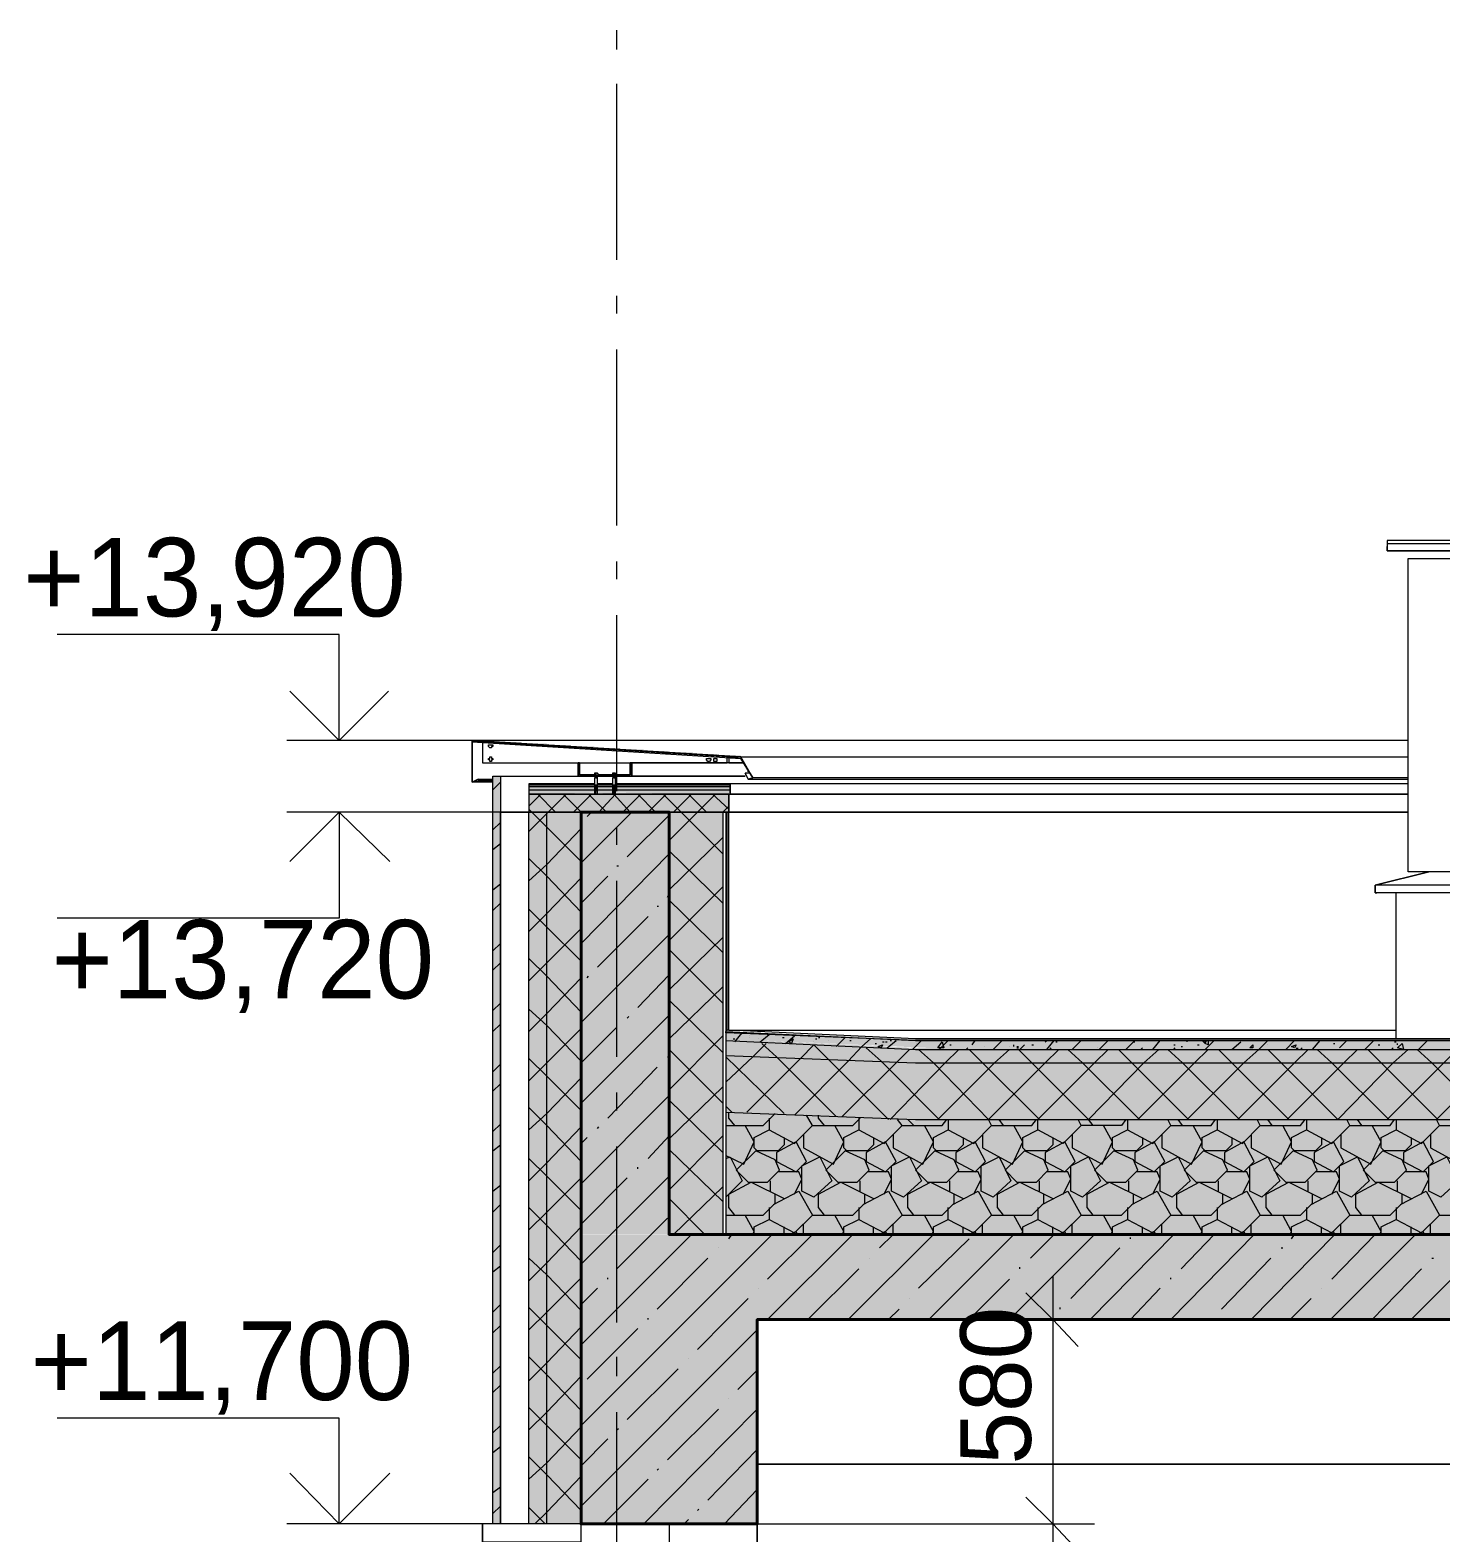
# Model space of a CAD drawing. Header units: millimetres. Extents: x -135211 to 49383, y -8033 to 228499.
# Drawn here: x -105109 to -101108, y 60329 to 64591 of the extents above; entities that cross this region are included whole.
import ezdxf

# ---------------------------------------------------------------- set-up
doc = ezdxf.new("R2010")
doc.units = ezdxf.units.MM
doc.layers.add('PDF _Геометрия', color=7, linetype='Continuous', true_color=0x1d1d1d)
doc.layers.add('PDF _Сплошная заливка', color=7, linetype='Continuous', true_color=0xffffff)
doc.layers.add('PDF _Текст', color=7, linetype='Continuous')

msp = doc.modelspace()

# ---------------------------------------------------------------- hatches: boundary and pattern name
at = {"layer": 'PDF _Сплошная заливка', "transparency": 33554559}
h = msp.add_hatch(color=256, dxfattribs=at)
h.paths.add_polyline_path([(-103783.6, 62572.1), (-103783.6, 62576.4), (-103855.5, 62576.4)])
h.paths.add_polyline_path([(-103161.3, 62534), (-103093.6, 62529.8), (-103093.6, 62534)])
h.paths.add_polyline_path([(-103715.8, 62567.9), (-103643.9, 62563.7), (-103643.9, 62567.9)])
h.paths.add_polyline_path([(-103643.9, 62563.7), (-103576.1, 62559.4), (-103576.1, 62563.7)])
h.paths.add_polyline_path([(-103576.1, 62559.4), (-103508.4, 62555.2), (-103508.4, 62559.4)])
h.paths.add_polyline_path([(-103508.4, 62555.2), (-103436.5, 62551), (-103436.5, 62555.2)])
h.paths.add_polyline_path([(-103436.5, 62551), (-103368.7, 62546.7), (-103368.7, 62551)])
h.paths.add_polyline_path([(-103368.7, 62546.7), (-103301, 62542.5), (-103301, 62546.7)])
h.paths.add_polyline_path([(-103301, 62542.5), (-103229, 62538.3), (-103229, 62542.5)])
h.paths.add_polyline_path([(-103229, 62538.3), (-103161.3, 62534), (-103161.3, 62538.3)])
h.paths.add_polyline_path([(-103783.6, 62572.1), (-103715.8, 62567.9), (-103715.8, 62572.1)])
h = msp.add_hatch(color=256, dxfattribs=at)
h.paths.add_polyline_path([(-103775.1, 53454.1), (-103796.3, 53454.1), (-103796.3, 51955.6), (-103775.1, 51955.6)])
h.paths.add_polyline_path([(-103796.3, 60354), (-103775.1, 60354), (-103775.1, 62474.8), (-103796.3, 62474.8)])
h.paths.add_polyline_path([(-103796.3, 56154.8), (-103775.1, 56154.8), (-103775.1, 57653.3), (-103796.3, 57653.3)])
h = msp.add_hatch(color=256, dxfattribs=at)
h.paths.add_polyline_path([(-103123.2, 62424), (-103123.2, 62444.4), (-103693, 62444.4), (-103693, 62424), (-103504.2, 62428.2), (-103499.9, 62428.2), (-103453.4, 62424), (-103453.4, 62428.2), (-103449.1, 62428.2)])
h.paths.add_polyline_path([(299.2, 62424), (299.2, 62444.4), (-272.3, 62444.4), (-272.3, 62424), (53.6, 62428.2), (57.9, 62428.2), (104.4, 62424), (104.4, 62428.2), (108.7, 62428.2)])
h.paths.add_polyline_path([(-50480.7, 62424), (-50480.7, 62444.4), (-51128.4, 62444.4), (-51128.4, 62424), (-50819.4, 62428.2), (-50815.2, 62428.2), (-50768.6, 62424), (-50768.6, 62428.2), (-50764.4, 62428.2)])
h.paths.add_polyline_path([(-77166, 62424), (-77166, 62444.4), (-77817.9, 62444.4), (-77817.9, 62424), (-77530.1, 62428.2), (-77525.8, 62428.2), (-77479.3, 62424), (-77479.3, 62428.2), (-77475, 62428.2)])
h = msp.add_hatch(color=256, dxfattribs=at)
h.paths.add_polyline_path([(-103127.4, 62373.2), (-103127.4, 62423.2), (-103693, 62423.2), (-103693, 62373.2)])
h.paths.add_polyline_path([(299.2, 62373.2), (299.2, 62423.2), (-272.3, 62423.2), (-272.3, 62373.2)])
h.paths.add_polyline_path([(-50480.7, 62373.2), (-50480.7, 62423.2), (-51128.4, 62423.2), (-51128.4, 62373.2)])
h.paths.add_polyline_path([(-77166, 62373.2), (-77166, 62423.2), (-77813.7, 62423.2), (-77813.7, 62373.2)])
h = msp.add_hatch(color=256, dxfattribs=at)
h.paths.add_polyline_path([(-103643.9, 53454.1), (-103694.7, 53454.1), (-103694.7, 52133.4), (-103643.9, 52133.4)])
h.paths.add_polyline_path([(-103694.7, 60354), (-103643.9, 60354), (-103643.9, 62373.2), (-103694.7, 62373.2)])
h.paths.add_polyline_path([(-103694.7, 56154.8), (-103643.9, 56154.8), (-103643.9, 57653.3), (-103694.7, 57653.3)])
h = msp.add_hatch(color=256, dxfattribs=at)
h.paths.add_polyline_path([(-103546.5, 53454.1), (-103643.9, 53454.1), (-103643.9, 52133.4), (-103546.5, 52133.4)])
h.paths.add_polyline_path([(-103643.9, 60354), (-103546.5, 60354), (-103546.5, 62373.2), (-103643.9, 62373.2)])
h.paths.add_polyline_path([(-103643.9, 56154.8), (-103546.5, 56154.8), (-103546.5, 57653.3), (-103643.9, 57653.3)])
h = msp.add_hatch(color=256, dxfattribs=at)
h.paths.add_polyline_path([(-102920, 61742.4), (-103025.8, 61746.7), (-103135.9, 61746.7), (-103135.9, 61725.5), (-103038.5, 61725.5), (-102945.4, 61721.3), (-102848.1, 61717), (-102754.9, 61712.8), (-102657.6, 61708.6), (-102564.4, 61704.3), (-90026.1, 61700.1), (-90026.1, 61725.5), (-102598.3, 61729.7), (-102810, 61738.2)])
h.paths.add_polyline_path([(-83325.1, 61700.1), (-83325.1, 61725.5), (-85666, 61725.5), (-85666, 61700.1)])
h.paths.add_polyline_path([(-78033.8, 61725.5), (-77805.2, 61725.5), (-77805.2, 61746.7), (-78093.1, 61746.7), (-78385.1, 61742.4), (-78673, 61738.2), (-78965.1, 61734), (-78965.1, 61708.6)])
h = msp.add_hatch(color=256, dxfattribs=at)
h.paths.add_polyline_path([(-102598.3, 61704.3), (-103042.8, 61725.5), (-103135.9, 61725.5), (-103135.9, 61683.2), (-103025.8, 61683.2), (-102920, 61679), (-102810, 61674.7), (-102598.3, 61666.3), (-90026.1, 61662), (-90026.1, 61700.1)])
h.paths.add_polyline_path([(-83325.1, 61662), (-83325.1, 61700.1), (-85666, 61700.1), (-85666, 61662)])
h.paths.add_polyline_path([(-78033.8, 61683.2), (-77805.2, 61683.2), (-77805.2, 61725.5), (-78033.8, 61725.5), (-78965.1, 61708.6), (-78965.1, 61666.3)])
h = msp.add_hatch(color=256, dxfattribs=at)
h.paths.add_polyline_path([(-102920, 61679), (-103025.8, 61683.2), (-103135.9, 61683.2), (-103135.9, 61522.3), (-103025.8, 61522.3), (-102920, 61518.1), (-102810, 61513.9), (-102598.3, 61505.4), (-90026.1, 61501.2), (-90026.1, 61662), (-102598.3, 61666.3), (-102810, 61674.7)])
h.paths.add_polyline_path([(-83325.1, 61501.2), (-83325.1, 61662), (-85666, 61662), (-85666, 61501.2)])
h.paths.add_polyline_path([(-78093.1, 61522.3), (-77805.2, 61522.3), (-77805.2, 61683.2), (-78033.8, 61683.2), (-78965.1, 61666.3), (-78965.1, 61509.6), (-78673, 61513.9), (-78385.1, 61518.1)])
h = msp.add_hatch(color=256, dxfattribs=at)
h.paths.add_polyline_path([(-90026.1, 61175.2), (-90026.1, 61501.2), (-102598.3, 61505.4), (-102810, 61513.9), (-102920, 61518.1), (-103025.8, 61522.3), (-103135.9, 61522.3), (-103135.9, 61175.2)])
h.paths.add_polyline_path([(-83325.1, 61175.2), (-83325.1, 61501.2), (-85666, 61501.2), (-85666, 61175.2)])
h.paths.add_polyline_path([(-78965.1, 61509.6), (-78965.1, 61175.2), (-77805.2, 61175.2), (-77805.2, 61522.3), (-78093.1, 61522.3), (-78385.1, 61518.1), (-78673, 61513.9)])
h = msp.add_hatch(color=256, dxfattribs=at)
h.paths.add_polyline_path([(-89594.3, 60933.9), (-89594.3, 61174.9), (-103546, 61174.9), (-103546, 60933.9)])
h.paths.add_polyline_path([(146.8, 60933.9), (146.8, 61174.9), (-22999.7, 61174.9), (-22999.7, 60933.9)])
h.paths.add_polyline_path([(-23351, 60933.9), (-23351, 61174.9), (-26352.2, 61174.9), (-26352.2, 60933.9)])
h.paths.add_polyline_path([(-26398.8, 60933.9), (-26398.8, 61174.9), (-44097.3, 61174.9), (-44097.3, 60933.9)])
h.paths.add_polyline_path([(-45350.3, 60933.9), (-45350.3, 61174.9), (-51128.4, 61174.9), (-51128.4, 60933.9)])
h.paths.add_polyline_path([(-77398.8, 60933.9), (-77398.8, 61174.9), (-79396.8, 61174.9), (-79396.8, 60933.9)])
h.paths.add_polyline_path([(-82897.6, 60933.9), (-82897.6, 61174.9), (-86097.8, 61174.9), (-86097.8, 60933.9)])

# ---------------------------------------------------------------- linework, layer by layer
at = {"layer": 'PDF _Геометрия', "color": 7, "lineweight": 9}
for points in [[(-103444.9, 64536.3), (-103444.9, 64591.3)], [(-103444.9, 63939.4), (-103444.9, 64438.9)], [(-103444.9, 63787), (-103444.9, 63837.8)], [(-103444.9, 63185.9), (-103444.9, 63685.4)], [(-97298.5, 63135.1), (-97298.5, 63114), (-101260.7, 63114), (-101260.7, 63126.7)], [(-101260.7, 63135.1), (-101260.7, 63114), (-97298.5, 63114), (-97298.5, 63126.7)], [(-103444.9, 63033.5), (-103444.9, 63084.3)], [(-103444.9, 62432.4), (-103444.9, 62931.9)], [(-103262.9, 62576.4), (-103538, 62576.4), (-104232.3, 62576.4), (-104232.3, 62876.9), (-105032.3, 62876.9)], [(-104079.9, 62576.4), (-104380.4, 62576.4)], [(-101201.4, 62576.4), (-103855.5, 62576.4), (-103825.9, 62572.1), (-103093.6, 62529.8)], [(-103796.3, 62457.8), (-103855.5, 62457.8), (-103855.5, 62576.4)], [(-103825.9, 62572.1), (-103855.5, 62572.1), (-103855.5, 62457.8)], [(-103775.1, 62474.8), (-103504.2, 62474.8), (-103555, 62474.8), (-103555, 62512.9)], [(-103550.7, 62512.9), (-103550.7, 62479)], [(-103127.4, 62512.9), (-103085.1, 62512.9), (-103402.6, 62512.9), (-103402.6, 62474.8), (-103080.9, 62474.8), (-103449.1, 62474.8), (-103402.6, 62474.8)], [(-103406.8, 62479), (-103449.1, 62479), (-103406.8, 62479), (-103406.8, 62512.9)], [(-103059.7, 62470.5), (-103093.6, 62525.6), (-103131.7, 62529.8)], [(-103127.4, 62529.8), (-103127.4, 62512.9), (-103131.7, 62512.9)], [(-101201.4, 62470.5), (-103059.7, 62470.5), (-103072.4, 62466.3), (-103059.7, 62470.5), (-103093.6, 62529.8), (-101201.4, 62529.8)], [(-103796.3, 62462.1), (-103834.4, 62462.1), (-103855.5, 62457.8), (-103838.6, 62466.3), (-103796.3, 62466.3)], [(-103694.7, 60354), (-103694.7, 62373.2), (-103775.1, 62373.2), (-103694.7, 62373.2), (-103643.9, 62373.2), (-103546.5, 62373.2), (-103546.5, 60354), (-103643.9, 60354), (-103694.7, 60354), (-103775.1, 60354), (-103775.1, 62373.2), (-103775.1, 60354), (-103796.3, 60354), (-103796.3, 62474.8), (-103775.1, 62474.8), (-103775.1, 62373.2)], [(-103508.4, 62453.6), (-103694.7, 62453.6), (-103694.7, 62449.4), (-103694.7, 62445.1), (-103694.7, 62424), (-103123.2, 62424), (-103123.2, 62445.1), (-103123.2, 62449.4), (-103123.2, 62453.6), (-103449.1, 62453.6)], [(-103123.2, 62449.4), (-103694.7, 62449.4)], [(-103508.4, 62449.4), (-103499.9, 62449.4)], [(-103504.2, 62470.5), (-103499.9, 62470.5)], [(-103504.2, 62424), (-103504.2, 62449.4), (-103499.9, 62424)], [(-103457.6, 62453.6), (-103499.9, 62453.6)], [(-103457.6, 62449.4), (-103449.1, 62449.4)], [(-103453.4, 62470.5), (-103449.1, 62470.5)], [(-103449.1, 62424), (-103453.4, 62424), (-103453.4, 62449.4), (-103453.4, 62424)], [(-101201.4, 62453.6), (-103123.2, 62453.6), (-103123.2, 62424)], [(-103068.2, 62483.2), (-103080.9, 62483.2), (-103072.4, 62466.3), (-101201.4, 62466.3)], [(-103072.4, 62466.3), (-103080.9, 62483.2)], [(-103123.2, 62445.1), (-103694.7, 62445.1)], [(-103504.2, 62424), (-103504.2, 62424)], [(-103499.9, 62424), (-103499.9, 62424)], [(-103127.4, 62424), (-103127.4, 62373.2)], [(-103402.6, 62373.2), (-103914.8, 62373.2), (-104232.3, 62373.2), (-104232.3, 62072.6), (-105032.3, 62072.6)], [(-104079.9, 62373.2), (-104380.4, 62373.2)], [(-103643.9, 60354), (-103643.9, 62373.2)], [(-103127.4, 61755.1), (-103127.4, 62373.2), (-103131.7, 62373.2), (-103135.9, 62373.2), (-103144.4, 62373.2), (-103296.8, 62373.2), (-103296.8, 61175.2), (-103144.4, 61175.2), (-103135.9, 61175.2), (-90026.1, 61175.2), (-90026.1, 61501.2), (-90026.1, 61662), (-90026.1, 61700.1), (-90026.1, 61725.5), (-90026.1, 61729.7), (-102598.3, 61729.7), (-103127.4, 61755.1), (-101235.3, 61755.1)], [(-103144.4, 62373.2), (-103144.4, 61175.2)], [(-103135.9, 62373.2), (-103135.9, 61755.1), (-103131.7, 61755.1), (-103131.7, 62373.2)], [(-103444.9, 62280), (-103444.9, 62330.8)], [(-97268.9, 62144.6), (-97264.6, 62144.6), (-97264.6, 62165.8), (-97417, 62203.9), (-97264.6, 62165.8), (-101294.5, 62165.8), (-101142.1, 62203.9), (-101294.5, 62165.8), (-101294.5, 62144.6), (-101290.3, 62144.6)], [(-103444.9, 61679), (-103444.9, 62178.5)], [(-97264.6, 62165.8), (-97264.6, 62144.6), (-101294.5, 62144.6), (-101294.5, 62165.8)], [(-101235.3, 61729.7), (-101235.3, 62144.6)], [(-102598.3, 61729.7), (-103127.4, 61755.1), (-103135.9, 61755.1), (-103135.9, 61750.9), (-103135.9, 61746.7), (-103135.9, 61725.5), (-103135.9, 61683.2), (-103135.9, 61522.3), (-103135.9, 61175.2)], [(-103444.9, 61526.6), (-103444.9, 61577.4)], [(-103444.9, 60925.5), (-103444.9, 61425)], [(-102208.9, 61056.7), (-102208.9, 60354), (-102208.9, 57653.3), (-102208.9, 57056.4), (-102208.9, 56734.7), (-102208.9, 56154.8), (-102208.9, 53454.1), (-102208.9, 52734.5)], [(-103047, 60354), (-103047, 57056.4), (-103047, 60933.9)], [(-96346.1, 60933.9), (-103047, 60933.9), (-103047, 60523.3)], [(-102103, 60933.9), (-102208.9, 60933.9), (-102331.6, 60933.9)], [(-103444.9, 60773.1), (-103444.9, 60828.1)], [(-103444.9, 60172), (-103444.9, 60671.5)], [(-103161.3, 60354), (-104046, 60354), (-104232.3, 60354), (-104232.3, 60654.5), (-105032.3, 60654.5)], [(-104079.9, 60354), (-104380.4, 60354)], [(-103546.5, 60354), (-103296.8, 60354), (-103296.8, 57653.3), (-103546.5, 57653.3), (-103825.9, 57653.3), (-103825.9, 57661.8)], [(-103825.9, 57666), (-103825.9, 57729.5), (-103825.9, 59003.7), (-103825.9, 60277.8), (-103825.9, 60354)], [(-103174, 60354), (-102208.9, 60354), (-102090.3, 60354)]]:
    msp.add_lwpolyline(points, dxfattribs=at)
for points in [[(-101260.7, 63135.1), (-97298.5, 63135.1), (-97298.5, 63143.6), (-97717.6, 63143.6), (-97717.6, 63139.4), (-98217.1, 63139.4), (-98217.1, 63143.6), (-98885.9, 63143.6), (-98885.9, 63139.4), (-99385.4, 63139.4), (-99385.4, 63143.6), (-100096.6, 63143.6), (-100397.1, 63143.6), (-101260.7, 63143.6)], [(-97463.6, 62203.9), (-101201.4, 62203.9), (-101201.4, 63092.8), (-97463.6, 63092.8), (-97362, 63092.8), (-97362, 62203.9)], [(-103131.7, 62529.8), (-103825.9, 62572.1), (-103825.9, 62512.9), (-103131.7, 62512.9)], [(-103796.3, 62559.4), (-103800.5, 62559.4), (-103800.5, 62555.2), (-103804.7, 62555.2), (-103809, 62559.4), (-103809, 62563.7), (-103804.7, 62563.7), (-103800.5, 62563.7), (-103796.3, 62563.7)], [(-103796.3, 62521.3), (-103800.5, 62521.3), (-103800.5, 62517.1), (-103804.7, 62517.1), (-103804.7, 62521.3), (-103809, 62521.3), (-103809, 62525.6), (-103804.7, 62525.6), (-103804.7, 62529.8), (-103800.5, 62529.8), (-103800.5, 62525.6), (-103796.3, 62525.6)], [(-103178.2, 62521.3), (-103182.5, 62517.1), (-103186.7, 62517.1), (-103190.9, 62521.3), (-103190.9, 62525.6), (-103186.7, 62525.6), (-103182.5, 62525.6), (-103178.2, 62525.6)], [(-103161.3, 62521.3), (-103161.3, 62517.1), (-103165.5, 62517.1), (-103169.8, 62517.1), (-103169.8, 62521.3), (-103169.8, 62525.6), (-103165.5, 62525.6), (-103161.3, 62525.6)], [(-103550.7, 62479), (-103504.2, 62479)], [(-103504.2, 62483.2), (-103508.4, 62483.2), (-103508.4, 62479), (-103504.2, 62479), (-103504.2, 62470.5), (-103508.4, 62470.5), (-103508.4, 62449.4), (-103504.2, 62449.4), (-103508.4, 62449.4), (-103508.4, 62445.1), (-103504.2, 62445.1), (-103508.4, 62445.1), (-103508.4, 62440.9), (-103504.2, 62440.9), (-103508.4, 62440.9), (-103508.4, 62436.7), (-103508.4, 62432.4), (-103508.4, 62428.2), (-103508.4, 62424), (-103504.2, 62424), (-103499.9, 62424), (-103499.9, 62428.2), (-103499.9, 62432.4), (-103499.9, 62436.7), (-103499.9, 62440.9), (-103499.9, 62445.1), (-103499.9, 62449.4), (-103499.9, 62470.5), (-103499.9, 62479), (-103495.7, 62479), (-103499.9, 62483.2), (-103504.2, 62483.2), (-103504.2, 62479)], [(-103499.9, 62479), (-103453.4, 62479)], [(-103499.9, 62474.8), (-103453.4, 62474.8)], [(-103453.4, 62483.2), (-103457.6, 62483.2), (-103457.6, 62479), (-103461.8, 62479), (-103453.4, 62479), (-103453.4, 62470.5), (-103457.6, 62470.5), (-103457.6, 62449.4), (-103457.6, 62445.1), (-103457.6, 62440.9), (-103457.6, 62436.7), (-103457.6, 62432.4), (-103457.6, 62428.2), (-103457.6, 62424), (-103453.4, 62424), (-103449.1, 62424), (-103449.1, 62428.2), (-103449.1, 62432.4), (-103449.1, 62436.7), (-103449.1, 62440.9), (-103449.1, 62445.1), (-103449.1, 62449.4), (-103449.1, 62470.5), (-103449.1, 62479), (-103444.9, 62479), (-103449.1, 62479), (-103449.1, 62483.2), (-103453.4, 62483.2), (-103453.4, 62479)], [(-103694.7, 62373.2), (-103127.4, 62373.2), (-103127.4, 62424), (-103694.7, 62424)], [(-103123.2, 62424), (-101201.4, 62424)], [(-103127.4, 62373.2), (-101201.4, 62373.2)], [(-96346.1, 60523.3), (-103047, 60523.3)]]:
    msp.add_lwpolyline(points, close=True, dxfattribs=at)
at = {"layer": 'PDF _Геометрия', "color": 7, "lineweight": 18}
for points in [[(-104092.6, 62716.1), (-104232.3, 62576.4), (-104372, 62716.1)], [(-104372, 62233.5), (-104232.3, 62373.2), (-104088.3, 62233.5)], [(-102136.9, 60857.7), (-102208.9, 60933.9), (-102285.1, 61010.1)], [(-104088.3, 60497.9), (-104232.3, 60354), (-104372, 60497.9)], [(-102136.9, 60277.8), (-102208.9, 60354), (-102285.1, 60430.2)]]:
    msp.add_lwpolyline(points, dxfattribs=at)
at = {"layer": 'PDF _Геометрия', "color": 7, "lineweight": 20}
for points in [[(-103072.4, 62466.3), (-103059.7, 62470.5), (-103093.6, 62529.8), (-103855.5, 62576.4), (-103855.5, 62457.8), (-103834.4, 62462.1), (-103838.6, 62466.3), (-103855.5, 62457.8), (-103855.5, 62572.1), (-103093.6, 62525.6), (-103059.7, 62470.5), (-103072.4, 62466.3), (-103080.9, 62483.2)], [(-103825.9, 60354), (-103825.9, 60303.2), (-103546.5, 60303.2), (-103546.5, 60354)]]:
    msp.add_lwpolyline(points, close=True, dxfattribs=at)
at = {"layer": 'PDF _Геометрия', "lineweight": 9}
for points in [[(-103855.5, 62555.2), (-103855.5, 62555.2)], [(-103834.4, 62572.1), (-103834.4, 62572.1)], [(-103809, 62572.1), (-103809, 62572.1)], [(-103783.6, 62567.9), (-103783.6, 62572.1)], [(-103758.2, 62567.9), (-103753.9, 62567.9)], [(-103728.5, 62567.9), (-103728.5, 62567.9)], [(-103703.1, 62563.7), (-103703.1, 62567.9)], [(-103677.7, 62563.7), (-103673.5, 62563.7)], [(-103648.1, 62563.7), (-103648.1, 62563.7)], [(-103622.7, 62559.4), (-103622.7, 62559.4)], [(-103597.3, 62559.4), (-103597.3, 62559.4)], [(-103567.7, 62555.2), (-103567.7, 62559.4)], [(-103542.3, 62555.2), (-103542.3, 62555.2)], [(-103516.9, 62555.2), (-103516.9, 62555.2)], [(-103491.5, 62551), (-103487.2, 62551)], [(-103461.8, 62551), (-103461.8, 62551)], [(-103436.5, 62546.7), (-103436.5, 62551)], [(-103411.1, 62546.7), (-103406.8, 62546.7)], [(-103381.4, 62546.7), (-103381.4, 62546.7)], [(-103356, 62542.5), (-103356, 62542.5)], [(-103330.6, 62542.5), (-103330.6, 62542.5)], [(-103305.2, 62538.3), (-103301, 62542.5)], [(-103275.6, 62538.3), (-103275.6, 62538.3)], [(-103250.2, 62538.3), (-103250.2, 62538.3)], [(-103224.8, 62534), (-103220.6, 62538.3)], [(-103195.2, 62534), (-103195.2, 62534)], [(-103169.8, 62534), (-103169.8, 62534)], [(-103855.5, 62525.6), (-103855.5, 62525.6)], [(-103855.5, 62495.9), (-103855.5, 62500.2)], [(-103144.4, 62529.8), (-103144.4, 62529.8)], [(-103114.7, 62529.8), (-103114.7, 62529.8)], [(-103093.6, 62525.6), (-103089.3, 62525.6)], [(-103080.9, 62508.6), (-103080.9, 62508.6)], [(-103072.4, 62487.5), (-103072.4, 62491.7)], [(-103855.5, 62470.5), (-103855.5, 62470.5)], [(-103796.3, 62436.7), (-103775.1, 62457.8)], [(-103080.9, 62479), (-103080.9, 62479)], [(-103059.7, 62470.5), (-103059.7, 62470.5)], [(-103694.7, 62318.1), (-103643.9, 62368.9), (-103639.6, 62373.2), (-103588.8, 62424)], [(-103694.7, 62390.1), (-103660.8, 62424)], [(-103618.5, 62373.2), (-103669.3, 62424)], [(-103546.5, 62373.2), (-103597.3, 62424)], [(-103567.7, 62373.2), (-103516.9, 62424)], [(-103474.5, 62373.2), (-103525.3, 62424)], [(-103495.7, 62373.2), (-103449.1, 62424)], [(-103406.8, 62373.2), (-103453.4, 62424)], [(-103428, 62373.2), (-103377.2, 62424)], [(-103334.9, 62373.2), (-103385.7, 62424)], [(-103356, 62373.2), (-103305.2, 62424)], [(-103144.4, 62254.6), (-103262.9, 62373.2), (-103313.7, 62424)], [(-103296.8, 62292.7), (-103216.3, 62373.2), (-103165.5, 62424)], [(-103284.1, 62373.2), (-103233.3, 62424)], [(-103190.9, 62373.2), (-103241.7, 62424)], [(-103127.4, 62381.6), (-103174, 62424)], [(-103546.5, 62233.5), (-103643.9, 62330.8), (-103686.2, 62373.2), (-103694.7, 62381.6)], [(-103546.5, 62229.2), (-103402.6, 62373.2)], [(-103546.5, 62373.2), (-103546.5, 62373.2)], [(-103529.6, 62360.5), (-103516.9, 62373.2)], [(-103415.3, 62246.2), (-103296.8, 62364.7)], [(-103144.4, 62373.2), (-103127.4, 62390.1)], [(-103796.3, 62322.4), (-103775.1, 62343.5)], [(-103694.7, 62178.5), (-103643.9, 62225), (-103546.5, 62326.6)], [(-103796.3, 62267.3), (-103775.1, 62284.3)], [(-103296.8, 62153.1), (-103144.4, 62301.2)], [(-103546.5, 62089.6), (-103643.9, 62191.2), (-103694.7, 62241.9)], [(-103546.5, 62000.7), (-103296.8, 62254.6)], [(-103144.4, 62115), (-103296.8, 62263.1)], [(-103444.9, 62220.8), (-103440.7, 62220.8)], [(-103796.3, 62153.1), (-103775.1, 62170)], [(-103694.7, 62034.5), (-103643.9, 62085.3), (-103546.5, 62186.9)], [(-103546.5, 62115), (-103470.3, 62191.2)], [(-103296.8, 62009.1), (-103144.4, 62161.5)], [(-103796.3, 62093.8), (-103775.1, 62115)], [(-103301, 62131.9), (-103296.8, 62140.4)], [(-103144.4, 61975.3), (-103296.8, 62123.4)], [(-103546.5, 61949.9), (-103643.9, 62047.2), (-103694.7, 62098)], [(-103499.9, 61932.9), (-103356, 62076.9)], [(-103330.6, 62106.5), (-103326.4, 62106.5)], [(-103694.7, 61894.8), (-103643.9, 61945.6), (-103546.5, 62043)], [(-103546.5, 61776.3), (-103296.8, 62026.1)], [(-103796.3, 61979.5), (-103775.1, 62000.7)], [(-103296.8, 61869.4), (-103144.4, 62017.6)], [(-103144.4, 61831.3), (-103296.8, 61983.7)], [(-103796.3, 61924.5), (-103775.1, 61945.6)], [(-103546.5, 61805.9), (-103643.9, 61907.5), (-103694.7, 61958.3)], [(-103694.7, 61750.9), (-103643.9, 61801.7), (-103546.5, 61903.3)], [(-103529.6, 61903.3), (-103525.3, 61907.5)], [(-103385.7, 61818.6), (-103296.8, 61911.8)], [(-103296.8, 61729.7), (-103144.4, 61877.9)], [(-103796.3, 61810.2), (-103775.1, 61831.3)], [(-103546.5, 61666.3), (-103643.9, 61767.8), (-103694.7, 61814.4)], [(-103144.4, 61691.6), (-103296.8, 61839.8)], [(-103796.3, 61750.9), (-103775.1, 61772.1)], [(-103546.5, 61547.7), (-103296.8, 61797.5)], [(-103415.3, 61789), (-103411.1, 61793.2)], [(-103694.7, 61611.2), (-103643.9, 61662), (-103546.5, 61759.4)], [(-103546.5, 61662), (-103444.9, 61763.6)], [(-103296.8, 61585.8), (-103144.4, 61738.2)], [(-103114.7, 61729.7), (-103110.5, 61729.7)], [(-103110.5, 61721.3), (-103089.3, 61746.7)], [(-103068.2, 61738.2), (-103068.2, 61738.2)], [(-103068.2, 61734), (-103068.2, 61734)], [(-103042.8, 61729.7), (-103042.8, 61729.7)], [(-103038.5, 61721.3), (-103013.1, 61742.4)], [(-102975, 61734), (-102970.8, 61734)], [(-102966.6, 61717), (-102941.2, 61738.2)], [(-102941.2, 61513.9), (-102788.8, 61666.3), (-102750.7, 61708.6), (-102725.3, 61729.7)], [(-102881.9, 61729.7), (-102877.7, 61729.7)], [(-102873.5, 61734), (-102869.2, 61734)], [(-102843.8, 61725.5), (-102843.8, 61725.5)], [(-102822.7, 61708.6), (-102797.3, 61734)], [(-102784.6, 61725.5), (-102780.3, 61725.5)], [(-102678.7, 61704.3), (-102653.3, 61725.5)], [(-102670.3, 61725.5), (-102666, 61725.5)], [(-102606.8, 61700.1), (-102581.4, 61725.5)], [(-102530.6, 61700.1), (-102505.2, 61725.5)], [(-102437.4, 61712.8), (-102429, 61725.5)], [(-102378.2, 61700.1), (-102352.8, 61725.5)], [(-102230, 61721.3), (-102225.8, 61725.5)], [(-102225.8, 61700.1), (-102204.6, 61725.5)], [(-102153.8, 61700.1), (-102128.4, 61725.5)], [(-102077.6, 61700.1), (-102052.2, 61725.5)], [(-102001.4, 61700.1), (-101976, 61725.5)], [(-101925.2, 61700.1), (-101904.1, 61725.5)], [(-101827.9, 61721.3), (-101827.9, 61725.5)], [(-101827.9, 61501.2), (-101667, 61662), (-101624.7, 61700.1), (-101599.3, 61725.5)], [(-101785.6, 61725.5), (-101785.6, 61725.5)], [(-101785.6, 61725.5), (-101777.1, 61717), (-101777.1, 61725.5)], [(-101777.1, 61700.1), (-101751.7, 61725.5)], [(-101768.6, 61725.5), (-101768.6, 61712.8), (-101777.1, 61717), (-101772.9, 61725.5)], [(-101548.5, 61700.1), (-101523.1, 61725.5)], [(-101472.3, 61700.1), (-101451.1, 61725.5)], [(-101396.1, 61704.3), (-101374.9, 61725.5)], [(-101324.1, 61700.1), (-101298.7, 61725.5)], [(-101171.8, 61700.1), (-101146.4, 61725.5)], [(-103144.4, 61547.7), (-103296.8, 61700.1)], [(-103135.9, 61607), (-103059.7, 61679), (-103021.6, 61717)], [(-103076.6, 61522.3), (-102924.2, 61674.7), (-102886.2, 61712.8), (-102843.8, 61670.5), (-102674.5, 61501.2)], [(-102822.7, 61509.6), (-102992, 61679), (-103034.3, 61717)], [(-102886.2, 61721.3), (-102886.2, 61721.3)], [(-102805.7, 61509.6), (-102653.3, 61662), (-102615.2, 61700.1)], [(-102771.9, 61708.6), (-102771.9, 61708.6)], [(-102530.6, 61501.2), (-102695.7, 61666.3), (-102738, 61704.3)], [(-102712.6, 61717), (-102708.4, 61717)], [(-102691.4, 61721.3), (-102687.2, 61721.3)], [(-102683, 61721.3), (-102678.7, 61721.3)], [(-102670.3, 61501.2), (-102513.6, 61662), (-102475.5, 61700.1)], [(-102594.1, 61717), (-102594.1, 61717)], [(-102390.9, 61501.2), (-102547.5, 61662), (-102589.8, 61700.1)], [(-102534.8, 61501.2), (-102373.9, 61662), (-102331.6, 61700.1)], [(-102500.9, 61712.8), (-102496.7, 61712.8)], [(-102454.4, 61700.1), (-102450.1, 61704.3)], [(-102247, 61501.2), (-102407.8, 61662), (-102445.9, 61700.1)], [(-102403.6, 61708.6), (-102403.6, 61708.6)], [(-102382.4, 61484.2), (-102390.9, 61501.2), (-102230, 61662), (-102191.9, 61700.1)], [(-102331.6, 61708.6), (-102331.6, 61708.6)], [(-102318.9, 61708.6), (-102318.9, 61712.8)], [(-102310.5, 61708.6), (-102306.2, 61708.6)], [(-102310.5, 61704.3), (-102306.2, 61704.3)], [(-102107.3, 61501.2), (-102268.1, 61662), (-102306.2, 61700.1)], [(-102302, 61700.1), (-102289.3, 61712.8)], [(-102268.1, 61712.8), (-102263.9, 61712.8)], [(-102001.4, 61501.2), (-102014.1, 61484.2), (-102128.4, 61484.2), (-102179.2, 61433.4), (-102251.2, 61471.5), (-102251.2, 61501.2), (-102090.3, 61662), (-102052.2, 61700.1)], [(-102217.3, 61704.3), (-102213.1, 61700.1)], [(-102200.4, 61721.3), (-102196.2, 61721.3)], [(-101963.3, 61501.2), (-102124.2, 61662), (-102166.5, 61700.1)], [(-102094.6, 61484.2), (-102107.3, 61501.2), (-101950.6, 61662), (-101908.3, 61700.1)], [(-102081.9, 61704.3), (-102081.9, 61704.3)], [(-101823.7, 61501.2), (-101984.5, 61662), (-102022.6, 61700.1)], [(-101980.3, 61721.3), (-101976, 61721.3)], [(-101967.6, 61501.2), (-101806.7, 61662), (-101768.6, 61700.1)], [(-101959.1, 61700.1), (-101954.9, 61704.3)], [(-101679.7, 61501.2), (-101840.6, 61662), (-101882.9, 61700.1)], [(-101866, 61712.8), (-101861.7, 61712.8)], [(-101866, 61700.1), (-101861.7, 61704.3)], [(-101844.8, 61708.6), (-101840.6, 61708.6)], [(-101798.3, 61712.8), (-101794, 61712.8)], [(-101540, 61501.2), (-101700.9, 61662), (-101739, 61700.1)], [(-101700.9, 61700.1), (-101675.5, 61721.3)], [(-101684, 61501.2), (-101523.1, 61662), (-101485, 61700.1)], [(-101599.3, 61712.8), (-101599.3, 61712.8)], [(-101599.3, 61700.1), (-101561.2, 61662), (-101400.3, 61501.2), (-101243.7, 61662), (-101201.4, 61700.1)], [(-101544.3, 61501.2), (-101383.4, 61662), (-101345.3, 61700.1)], [(-101518.9, 61700.1), (-101514.6, 61704.3), (-101514.6, 61700.1)], [(-101506.2, 61700.1), (-101501.9, 61704.3)], [(-101256.4, 61501.2), (-101417.3, 61662), (-101459.6, 61700.1)], [(-101413, 61717), (-101408.8, 61717)], [(-101396.1, 61700.1), (-101391.9, 61700.1)], [(-101116.7, 61501.2), (-101277.6, 61662), (-101315.7, 61700.1)], [(-101286.1, 61712.8), (-101281.8, 61712.8)], [(-101264.9, 61700.1), (-101264.9, 61700.1)], [(-101264.9, 61700.1), (-101264.9, 61700.1)], [(-101260.7, 61501.2), (-101099.8, 61662), (-101061.7, 61700.1)], [(-101248, 61700.1), (-101243.7, 61704.3)], [(-101239.5, 61721.3), (-101235.3, 61721.3)], [(-101231, 61712.8), (-101231, 61717)], [(-100972.8, 61501.2), (-101133.7, 61662), (-101176, 61700.1)], [(-101112.5, 61484.2), (-101121, 61501.2), (-100960.1, 61662), (-100917.8, 61700.1)], [(-103796.3, 61636.6), (-103775.1, 61657.8)], [(-103546.5, 61526.6), (-103643.9, 61623.9), (-103694.7, 61674.7)], [(-103470.3, 61505.4), (-103330.6, 61649.3)], [(-103301, 61679), (-103296.8, 61679)], [(-102970.8, 61518.1), (-103135.9, 61679)], [(-103796.3, 61581.6), (-103775.1, 61602.8)], [(-103694.7, 61471.5), (-103643.9, 61518.1), (-103546.5, 61619.7)], [(-103546.5, 61319.1), (-103296.8, 61568.9)], [(-103296.8, 61446.1), (-103144.4, 61594.3)], [(-103144.4, 61408), (-103296.8, 61556.2)], [(-103546.5, 61382.6), (-103643.9, 61484.2), (-103694.7, 61535)], [(-103119, 61522.3), (-103135.9, 61539.3)], [(-103135.9, 61484.2), (-103030.1, 61484.2), (-102996.2, 61518.1), (-103000.4, 61513.9)], [(-103110.5, 61484.2), (-103127.4, 61505.4), (-103127.4, 61522.3)], [(-102890.4, 61484.2), (-102907.3, 61513.9)], [(-102856.5, 61484.2), (-102873.5, 61505.4), (-102873.5, 61513.9)], [(-103796.3, 61467.3), (-103775.1, 61488.5)], [(-103694.7, 61327.6), (-103643.9, 61378.4), (-103546.5, 61480)], [(-103499.9, 61475.8), (-103495.7, 61480)], [(-103135.9, 61399.6), (-103085.1, 61374.2), (-103055.5, 61437.7), (-103080.9, 61484.2)], [(-102970.8, 61450.4), (-102970.8, 61429.2), (-102987.7, 61412.3), (-103047, 61412.3), (-103055.5, 61420.7), (-103055.5, 61450.4), (-103013.1, 61471.5)], [(-103013.1, 61505.4), (-103013.1, 61471.5), (-102941.2, 61433.4), (-102890.4, 61484.2), (-102776.1, 61484.2), (-102754.9, 61505.4)], [(-102915.8, 61458.8), (-102915.8, 61420.7), (-102831.1, 61374.2), (-102801.5, 61437.7), (-102826.9, 61484.2)], [(-102716.8, 61450.4), (-102716.8, 61429.2), (-102733.8, 61412.3), (-102793, 61412.3), (-102801.5, 61420.7), (-102801.5, 61450.4), (-102759.2, 61471.5)], [(-102759.2, 61505.4), (-102759.2, 61471.5), (-102687.2, 61433.4), (-102636.4, 61484.2), (-102522.1, 61484.2), (-102509.4, 61501.2)], [(-102661.8, 61458.8), (-102661.8, 61420.7), (-102577.1, 61374.2), (-102547.5, 61437.7), (-102572.9, 61484.2)], [(-102636.4, 61484.2), (-102649.1, 61501.2)], [(-102602.5, 61484.2), (-102619.5, 61501.2)], [(-102462.8, 61450.4), (-102462.8, 61429.2), (-102479.8, 61412.3), (-102539, 61412.3), (-102547.5, 61420.7), (-102547.5, 61450.4), (-102505.2, 61471.5)], [(-102505.2, 61501.2), (-102505.2, 61471.5), (-102433.2, 61433.4), (-102382.4, 61484.2), (-102268.1, 61484.2), (-102255.4, 61501.2)], [(-102407.8, 61458.8), (-102407.8, 61420.7), (-102323.2, 61374.2), (-102293.5, 61437.7), (-102318.9, 61484.2)], [(-102348.6, 61484.2), (-102361.3, 61501.2)], [(-102208.9, 61450.4), (-102208.9, 61429.2), (-102225.8, 61412.3), (-102285.1, 61412.3), (-102293.5, 61420.7), (-102293.5, 61450.4), (-102251.2, 61471.5)], [(-102153.8, 61458.8), (-102153.8, 61420.7), (-102069.2, 61374.2), (-102039.5, 61437.7), (-102064.9, 61484.2)], [(-102128.4, 61484.2), (-102136.9, 61501.2)], [(-101954.9, 61450.4), (-101954.9, 61429.2), (-101971.8, 61412.3), (-102031.1, 61412.3), (-102039.5, 61420.7), (-102039.5, 61450.4), (-101997.2, 61471.5)], [(-101997.2, 61501.2), (-101997.2, 61471.5), (-101925.2, 61433.4), (-101874.4, 61484.2), (-101760.2, 61484.2), (-101747.5, 61501.2)], [(-101899.8, 61458.8), (-101899.8, 61420.7), (-101815.2, 61374.2), (-101785.6, 61437.7), (-101811, 61484.2)], [(-101874.4, 61484.2), (-101882.9, 61501.2)], [(-101840.6, 61484.2), (-101853.3, 61501.2)], [(-101700.9, 61450.4), (-101700.9, 61429.2), (-101717.8, 61412.3), (-101777.1, 61412.3), (-101785.6, 61420.7), (-101785.6, 61450.4), (-101743.2, 61471.5)], [(-101743.2, 61501.2), (-101743.2, 61471.5), (-101671.3, 61433.4), (-101620.5, 61484.2), (-101506.2, 61484.2), (-101493.5, 61501.2)], [(-101645.9, 61458.8), (-101645.9, 61420.7), (-101561.2, 61374.2), (-101531.6, 61437.7), (-101557, 61484.2)], [(-101620.5, 61484.2), (-101628.9, 61501.2)], [(-101586.6, 61484.2), (-101599.3, 61501.2)], [(-101446.9, 61450.4), (-101446.9, 61429.2), (-101463.8, 61412.3), (-101523.1, 61412.3), (-101531.6, 61420.7), (-101531.6, 61450.4), (-101489.2, 61471.5)], [(-101489.2, 61501.2), (-101489.2, 61471.5), (-101417.3, 61433.4), (-101366.5, 61484.2), (-101252.2, 61484.2), (-101239.5, 61501.2)], [(-101391.9, 61458.8), (-101391.9, 61420.7), (-101307.2, 61374.2), (-101277.6, 61437.7), (-101303, 61484.2)], [(-101366.5, 61484.2), (-101374.9, 61501.2)], [(-101332.6, 61484.2), (-101345.3, 61501.2)], [(-101192.9, 61450.4), (-101192.9, 61429.2), (-101209.9, 61412.3), (-101269.1, 61412.3), (-101277.6, 61420.7), (-101277.6, 61450.4), (-101235.3, 61471.5)], [(-101235.3, 61501.2), (-101235.3, 61471.5), (-101163.3, 61433.4), (-101112.5, 61484.2), (-100998.2, 61484.2), (-100985.5, 61501.2)], [(-101137.9, 61458.8), (-101137.9, 61420.7), (-101053.2, 61374.2), (-101023.6, 61437.7), (-101049, 61484.2)], [(-103796.3, 61412.3), (-103775.1, 61429.2)], [(-103546.5, 61433.4), (-103529.6, 61450.4)], [(-103356, 61391.1), (-103296.8, 61454.6)], [(-103296.8, 61302.2), (-103144.4, 61454.6)], [(-103546.5, 61242.9), (-103643.9, 61340.3), (-103694.7, 61391.1)], [(-103144.4, 61268.3), (-103296.8, 61416.5)], [(-103135.9, 61391.1), (-103123.2, 61395.3), (-103089.3, 61327.6), (-103135.9, 61281)], [(-103546.5, 61090.6), (-103461.8, 61175.2), (-103296.8, 61340.3)], [(-103385.7, 61361.5), (-103385.7, 61365.7)], [(-102941.2, 61289.5), (-102920, 61331.8), (-102928.5, 61353), (-102987.7, 61353)], [(-102687.2, 61289.5), (-102666, 61331.8), (-102674.5, 61353), (-102733.8, 61353)], [(-102433.2, 61289.5), (-102412, 61331.8), (-102420.5, 61353), (-102479.8, 61353)], [(-102179.2, 61289.5), (-102158.1, 61331.8), (-102166.5, 61353), (-102225.8, 61353)], [(-101925.2, 61289.5), (-101904.1, 61331.8), (-101912.5, 61353), (-101971.8, 61353)], [(-101671.3, 61289.5), (-101650.1, 61331.8), (-101658.6, 61353), (-101717.8, 61353)], [(-101417.3, 61289.5), (-101396.1, 61331.8), (-101404.6, 61353), (-101463.8, 61353)], [(-101163.3, 61289.5), (-101142.1, 61331.8), (-101150.6, 61353), (-101209.9, 61353)], [(-103796.3, 61298), (-103775.1, 61314.9)], [(-103694.7, 61187.9), (-103643.9, 61238.7), (-103546.5, 61336.1)], [(-103546.5, 61204.8), (-103415.3, 61336.1)], [(-103284.1, 61175.2), (-103144.4, 61310.7)], [(-103110.5, 61230.2), (-103127.4, 61251.4), (-103127.4, 61289.5), (-103063.9, 61323.4), (-102970.8, 61276.8)], [(-103008.9, 61298), (-103008.9, 61327.6)], [(-103000.4, 61259.9), (-102928.5, 61298), (-102890.4, 61230.2)], [(-102856.5, 61230.2), (-102873.5, 61251.4), (-102873.5, 61289.5), (-102810, 61323.4), (-102716.8, 61276.8)], [(-102754.9, 61298), (-102754.9, 61327.6)], [(-102746.5, 61259.9), (-102674.5, 61298), (-102636.4, 61230.2)], [(-102602.5, 61230.2), (-102619.5, 61251.4), (-102619.5, 61289.5), (-102556, 61323.4), (-102462.8, 61276.8)], [(-102500.9, 61298), (-102500.9, 61327.6)], [(-102492.5, 61259.9), (-102420.5, 61298), (-102382.4, 61230.2)], [(-102348.6, 61230.2), (-102365.5, 61251.4), (-102365.5, 61289.5), (-102302, 61323.4), (-102208.9, 61276.8)], [(-102247, 61298), (-102247, 61327.6)], [(-102238.5, 61259.9), (-102166.5, 61298), (-102128.4, 61230.2)], [(-102094.6, 61230.2), (-102111.5, 61251.4), (-102111.5, 61289.5), (-102048, 61323.4), (-101954.9, 61276.8)], [(-101993, 61298), (-101993, 61327.6)], [(-101984.5, 61259.9), (-101912.5, 61298), (-101874.4, 61230.2)], [(-101840.6, 61230.2), (-101857.5, 61251.4), (-101857.5, 61289.5), (-101794, 61323.4), (-101700.9, 61276.8)], [(-101739, 61298), (-101739, 61327.6)], [(-101730.5, 61259.9), (-101658.6, 61298), (-101620.5, 61230.2)], [(-101586.6, 61230.2), (-101603.5, 61251.4), (-101603.5, 61289.5), (-101540, 61323.4), (-101446.9, 61276.8)], [(-101485, 61298), (-101485, 61327.6)], [(-101476.5, 61259.9), (-101404.6, 61298), (-101366.5, 61230.2)], [(-101332.6, 61230.2), (-101349.5, 61251.4), (-101349.5, 61289.5), (-101286.1, 61323.4), (-101192.9, 61276.8)], [(-101231, 61298), (-101231, 61327.6)], [(-101222.6, 61259.9), (-101150.6, 61298), (-101112.5, 61230.2)], [(-103796.3, 61238.7), (-103775.1, 61259.9)], [(-103195.2, 61175.2), (-103296.8, 61276.8)], [(-103135.9, 61230.2), (-103030.1, 61230.2), (-102996.2, 61264.1), (-102996.2, 61289.5)], [(-103013.1, 61251.4), (-103013.1, 61217.5), (-102941.2, 61179.4), (-102890.4, 61230.2), (-102776.1, 61230.2), (-102742.2, 61264.1), (-102742.2, 61289.5)], [(-102788.8, 60933.9), (-102547.5, 61175.2), (-102547.5, 61196.4), (-102505.2, 61217.5), (-102433.2, 61179.4), (-102382.4, 61230.2), (-102268.1, 61230.2), (-102234.3, 61264.1), (-102234.3, 61289.5)], [(-102759.2, 61251.4), (-102759.2, 61217.5), (-102687.2, 61179.4), (-102636.4, 61230.2), (-102522.1, 61230.2), (-102488.2, 61264.1), (-102488.2, 61289.5)], [(-102251.2, 61251.4), (-102251.2, 61217.5), (-102179.2, 61179.4), (-102128.4, 61230.2), (-102014.1, 61230.2), (-101980.3, 61264.1), (-101980.3, 61289.5)], [(-101997.2, 61251.4), (-101997.2, 61217.5), (-101925.2, 61179.4), (-101874.4, 61230.2), (-101760.2, 61230.2), (-101726.3, 61264.1), (-101726.3, 61289.5)], [(-101743.2, 61251.4), (-101743.2, 61217.5), (-101671.3, 61179.4), (-101620.5, 61230.2), (-101506.2, 61230.2), (-101472.3, 61264.1), (-101472.3, 61289.5)], [(-101489.2, 61251.4), (-101489.2, 61217.5), (-101417.3, 61179.4), (-101366.5, 61230.2), (-101252.2, 61230.2), (-101218.3, 61264.1), (-101218.3, 61289.5)], [(-101235.3, 61251.4), (-101235.3, 61217.5), (-101163.3, 61179.4), (-101112.5, 61230.2), (-100998.2, 61230.2), (-100964.3, 61264.1), (-100964.3, 61289.5)], [(-103546.5, 61099), (-103643.9, 61200.6), (-103694.7, 61251.4)], [(-103444.9, 61077.9), (-103347.6, 61175.2), (-103301, 61221.8)], [(-103059.7, 61175.2), (-103055.5, 61183.7), (-103080.9, 61230.2)], [(-103055.5, 61175.2), (-103055.5, 61196.4), (-103013.1, 61217.5)], [(-102805.7, 61175.2), (-102801.5, 61183.7), (-102826.9, 61230.2)], [(-102801.5, 61175.2), (-102801.5, 61196.4), (-102759.2, 61217.5)], [(-102551.7, 61175.2), (-102547.5, 61183.7), (-102572.9, 61230.2)], [(-102505.2, 61217.5), (-102505.2, 61251.4)], [(-102297.8, 61175.2), (-102293.5, 61183.7), (-102318.9, 61230.2)], [(-102293.5, 61175.2), (-102293.5, 61196.4), (-102251.2, 61217.5)], [(-102043.8, 61175.2), (-102039.5, 61183.7), (-102064.9, 61230.2)], [(-102039.5, 61175.2), (-102039.5, 61196.4), (-101997.2, 61217.5)], [(-101789.8, 61175.2), (-101785.6, 61183.7), (-101811, 61230.2)], [(-101785.6, 61175.2), (-101785.6, 61196.4), (-101743.2, 61217.5)], [(-101535.8, 61175.2), (-101531.6, 61183.7), (-101557, 61230.2)], [(-101531.6, 61175.2), (-101531.6, 61196.4), (-101489.2, 61217.5)], [(-101281.8, 61175.2), (-101277.6, 61183.7), (-101303, 61230.2)], [(-101277.6, 61175.2), (-101277.6, 61196.4), (-101235.3, 61217.5)], [(-103694.7, 61044), (-103643.9, 61094.8), (-103546.5, 61196.4)], [(-103546.5, 60862), (-103474.5, 60933.9), (-103233.3, 61175.2)], [(-103546.5, 60633.4), (-103246, 60933.9), (-103004.7, 61175.2)], [(-103127.4, 61162.5), (-103119, 61175.2)], [(-103017.4, 60933.9), (-102776.1, 61175.2)], [(-103017.4, 61048.2), (-102890.4, 61175.2)], [(-102970.8, 61175.2), (-102970.8, 61196.4)], [(-102970.8, 61175.2), (-102970.8, 61175.2)], [(-102932.7, 61175.2), (-102936.9, 61183.7), (-102953.9, 61175.2)], [(-102915.8, 61175.2), (-102915.8, 61204.8)], [(-102716.8, 61175.2), (-102716.8, 61196.4)], [(-102716.8, 61175.2), (-102716.8, 61175.2)], [(-102699.9, 61137.1), (-102661.8, 61175.2), (-102661.8, 61204.8)], [(-102678.7, 61175.2), (-102683, 61183.7), (-102699.9, 61175.2)], [(-102560.2, 60933.9), (-102318.9, 61175.2)], [(-102462.8, 61175.2), (-102462.8, 61196.4)], [(-102462.8, 61175.2), (-102462.8, 61175.2)], [(-102424.7, 61175.2), (-102429, 61183.7), (-102445.9, 61175.2)], [(-102407.8, 61175.2), (-102407.8, 61204.8)], [(-102331.6, 60933.9), (-102090.3, 61175.2)], [(-102272.4, 61107.5), (-102204.6, 61175.2)], [(-102208.9, 61175.2), (-102208.9, 61196.4)], [(-102208.9, 61175.2), (-102208.9, 61175.2)], [(-102170.8, 61175.2), (-102175, 61183.7), (-102191.9, 61175.2)], [(-102153.8, 61175.2), (-102153.8, 61204.8)], [(-102103, 60933.9), (-101866, 61175.2)], [(-101954.9, 61175.2), (-101954.9, 61196.4)], [(-101954.9, 61175.2), (-101954.9, 61175.2)], [(-101916.8, 61175.2), (-101921, 61183.7), (-101937.9, 61175.2)], [(-101899.8, 61175.2), (-101899.8, 61204.8)], [(-101874.4, 60933.9), (-101637.4, 61175.2)], [(-101844.8, 61077.9), (-101751.7, 61175.2)], [(-101700.9, 61175.2), (-101700.9, 61196.4)], [(-101700.9, 61175.2), (-101700.9, 61175.2)], [(-101662.8, 61175.2), (-101667, 61183.7), (-101684, 61175.2)], [(-101645.9, 61175.2), (-101645.9, 61204.8)], [(-101645.9, 60933.9), (-101408.8, 61175.2), (-101413, 61183.7), (-101430, 61175.2)], [(-101531.6, 61162.5), (-101523.1, 61175.2)], [(-101446.9, 61175.2), (-101446.9, 61196.4)], [(-101446.9, 61175.2), (-101446.9, 61175.2)], [(-101421.5, 60933.9), (-101180.2, 61175.2)], [(-101417.3, 61048.2), (-101294.5, 61175.2)], [(-101391.9, 61175.2), (-101391.9, 61204.8)], [(-101192.9, 61175.2), (-101192.9, 61196.4)], [(-101192.9, 60933.9), (-100951.6, 61175.2)], [(-101192.9, 61175.2), (-101192.9, 61175.2)], [(-101154.8, 61175.2), (-101159.1, 61183.7), (-101176, 61175.2)], [(-101137.9, 61175.2), (-101137.9, 61204.8)], [(-103796.3, 61124.4), (-103775.1, 61145.6)], [(-103157.1, 61137.1), (-103157.1, 61137.1)], [(-102589.8, 61022.8), (-102445.9, 61162.5)], [(-102158.1, 60993.2), (-102018.4, 61137.1)], [(-101988.7, 61162.5), (-101988.7, 61166.7)], [(-101561.2, 61137.1), (-101557, 61137.1)], [(-103796.3, 61069.4), (-103775.1, 61086.3)], [(-103546.5, 60959.3), (-103643.9, 61060.9), (-103694.7, 61107.5)], [(-103330.6, 60963.6), (-103186.7, 61107.5)], [(-102729.5, 61107.5), (-102729.5, 61107.5)], [(-101730.5, 60963.6), (-101590.8, 61107.5)], [(-101133.7, 61107.5), (-101129.4, 61107.5)], [(-103694.7, 60904.3), (-103643.9, 60955.1), (-103546.5, 61052.5)], [(-103470.3, 61048.2), (-103470.3, 61052.5)], [(-102903.1, 60933.9), (-102759.2, 61077.9)], [(-102445.9, 60933.9), (-102331.6, 61048.2)], [(-102302, 61077.9), (-102302, 61082.1)], [(-101874.4, 61048.2), (-101874.4, 61052.5)], [(-101303, 60933.9), (-101163.3, 61077.9)], [(-103546.5, 60976.3), (-103499.9, 61022.8)], [(-103042.8, 61022.8), (-103042.8, 61022.8)], [(-101988.7, 60933.9), (-101904.1, 61022.8)], [(-101446.9, 61022.8), (-101446.9, 61022.8)], [(-103796.3, 60955.1), (-103775.1, 60976.3)], [(-103546.5, 60819.6), (-103643.9, 60917), (-103694.7, 60967.8)], [(-103216.3, 60849.3), (-103131.7, 60933.9), (-103072.4, 60993.2)], [(-102674.5, 60933.9), (-102644.9, 60963.6)], [(-102615.2, 60993.2), (-102615.2, 60993.2)], [(-102187.7, 60963.6), (-102187.7, 60967.8)], [(-101535.8, 60933.9), (-101476.5, 60993.2)], [(-103796.3, 60895.8), (-103775.1, 60917)], [(-103356, 60933.9), (-103356, 60938.2)], [(-102217.3, 60933.9), (-102217.3, 60933.9)], [(-101760.2, 60933.9), (-101760.2, 60938.2)], [(-103694.7, 60760.4), (-103643.9, 60811.2), (-103546.5, 60912.8)], [(-103546.5, 60404.8), (-103047, 60904.3)], [(-103529.6, 60764.6), (-103385.7, 60908.5)], [(-103796.3, 60781.5), (-103775.1, 60802.7)], [(-103546.5, 60675.7), (-103643.9, 60777.3), (-103694.7, 60828.1)], [(-103415.3, 60650.3), (-103271.4, 60794.2)], [(-103241.7, 60823.9), (-103241.7, 60823.9)], [(-103102, 60735), (-103047, 60790)], [(-103796.3, 60726.5), (-103775.1, 60747.7)], [(-103694.7, 60620.7), (-103643.9, 60671.5), (-103546.5, 60773.1)], [(-103127.4, 60709.6), (-103127.4, 60709.6)], [(-103546.5, 60536), (-103643.9, 60633.4), (-103694.7, 60684.2)], [(-103368.7, 60354), (-103047, 60679.9)], [(-103301, 60536), (-103157.1, 60679.9)], [(-103796.3, 60612.2), (-103775.1, 60633.4)], [(-103694.7, 60481), (-103643.9, 60527.6), (-103546.5, 60629.1)], [(-103444.9, 60620.7), (-103440.7, 60624.9)], [(-103796.3, 60557.2), (-103775.1, 60574.1)], [(-103546.5, 60519.1), (-103470.3, 60595.3)], [(-103546.5, 60392.1), (-103643.9, 60493.7), (-103694.7, 60544.5)], [(-103186.7, 60421.7), (-103047, 60565.7)], [(-103677.7, 60354), (-103643.9, 60387.9), (-103546.5, 60489.5)], [(-103330.6, 60506.4), (-103326.4, 60510.6)], [(-103796.3, 60442.9), (-103775.1, 60459.8)], [(-103483, 60354), (-103356, 60481)], [(-103140.1, 60354), (-103047, 60451.4)], [(-103796.3, 60383.6), (-103775.1, 60404.8)], [(-103648.1, 60354), (-103694.7, 60400.6)], [(-103254.4, 60354), (-103241.7, 60366.7)], [(-103216.3, 60392.1), (-103212.1, 60396.3)]]:
    msp.add_lwpolyline(points, dxfattribs=at)
at = {"layer": 'PDF _Геометрия', "color": 7, "lineweight": 20}
for points in [[(-103504.2, 62479), (-103550.7, 62479), (-103550.7, 62512.9), (-103555, 62512.9), (-103555, 62474.8), (-103504.2, 62474.8)], [(-103449.1, 62474.8), (-103402.6, 62474.8), (-103402.6, 62512.9), (-103406.8, 62512.9), (-103406.8, 62479), (-103449.1, 62479)], [(-103453.4, 62479), (-103499.9, 62479)], [(-103499.9, 62474.8), (-103453.4, 62474.8)], [(-103131.7, 61755.1), (-103135.9, 61755.1), (-103135.9, 61750.9), (-102598.3, 61725.5), (-90026.1, 61725.5), (-102598.3, 61725.5), (-103135.9, 61746.7), (-103135.9, 61750.9)], [(-103135.9, 61746.7), (-103135.9, 61725.5), (-102598.3, 61700.1), (-90026.1, 61700.1)], [(-103135.9, 61725.5), (-103135.9, 61683.2), (-102598.3, 61662), (-90026.1, 61662)], [(-103135.9, 61683.2), (-103135.9, 61522.3), (-102598.3, 61501.2), (-90026.1, 61501.2)], [(-103135.9, 61522.3), (-103135.9, 61175.2)]]:
    msp.add_lwpolyline(points, dxfattribs=at)
at = {"layer": 'PDF _Геометрия', "color": 250, "lineweight": 9, "true_color": 0x191919}
msp.add_lwpolyline([(-103694.7, 62436.7), (-103123.2, 62436.7)], dxfattribs=at)
at = {"layer": 'PDF _Геометрия', "color": 7, "lineweight": 40}
msp.add_lwpolyline([(-91194.4, 60933.9), (-89594.3, 60933.9), (-89594.3, 61175.2), (-103296.8, 61175.2), (-103296.8, 62373.2), (-103546.5, 62373.2), (-103546.5, 61175.2), (-103546.5, 60933.9), (-103546.5, 60354), (-103047, 60354), (-103047, 60933.9), (-91693.9, 60933.9), (-91693.9, 59973), (-91194.4, 59973)], close=True, dxfattribs=at)
at = {"layer": 'PDF _Геометрия', "lineweight": 9}
for points in [[(-102945.4, 61729.7), (-102949.6, 61717), (-102958.1, 61721.3)], [(-102691.4, 61712.8), (-102695.7, 61704.3), (-102704.1, 61708.6)], [(-102517.9, 61704.3), (-102534.8, 61704.3), (-102522.1, 61721.3)], [(-101641.6, 61712.8), (-101641.6, 61704.3), (-101650.1, 61704.3)], [(-101518.9, 61712.8), (-101523.1, 61704.3), (-101531.6, 61708.6)], [(-101214.1, 61700.1), (-101231, 61704.3), (-101218.3, 61717)], [(-102992, 61408), (-102992, 61382.6), (-102936.9, 61353), (-102907.3, 61382.6), (-102936.9, 61437.7)], [(-102738, 61408), (-102738, 61382.6), (-102683, 61353), (-102653.3, 61382.6), (-102683, 61437.7)], [(-102484, 61408), (-102484, 61382.6), (-102429, 61353), (-102399.3, 61382.6), (-102429, 61437.7)], [(-102230, 61408), (-102230, 61382.6), (-102175, 61353), (-102145.4, 61382.6), (-102175, 61437.7)], [(-101976, 61408), (-101976, 61382.6), (-101921, 61353), (-101891.4, 61382.6), (-101921, 61437.7)], [(-101722.1, 61408), (-101722.1, 61382.6), (-101667, 61353), (-101637.4, 61382.6), (-101667, 61437.7)], [(-101468.1, 61408), (-101468.1, 61382.6), (-101413, 61353), (-101383.4, 61382.6), (-101413, 61437.7)], [(-101214.1, 61408), (-101214.1, 61382.6), (-101159.1, 61353), (-101129.4, 61382.6), (-101159.1, 61437.7)], [(-103017.4, 61323.4), (-102983.5, 61357.2), (-102996.2, 61386.9), (-103051.2, 61412.3), (-103106.3, 61357.2), (-103072.4, 61323.4)], [(-102920, 61298), (-102920, 61369.9), (-102869.2, 61395.3), (-102835.4, 61327.6), (-102886.2, 61281)], [(-102763.4, 61323.4), (-102729.5, 61357.2), (-102742.2, 61386.9), (-102797.3, 61412.3), (-102852.3, 61357.2), (-102818.4, 61323.4)], [(-102666, 61298), (-102666, 61369.9), (-102615.2, 61395.3), (-102581.4, 61327.6), (-102632.2, 61281)], [(-102509.4, 61323.4), (-102475.5, 61357.2), (-102488.2, 61386.9), (-102543.3, 61412.3), (-102598.3, 61357.2), (-102564.4, 61323.4)], [(-102412, 61298), (-102412, 61369.9), (-102361.3, 61395.3), (-102327.4, 61327.6), (-102378.2, 61281)], [(-102255.4, 61323.4), (-102221.6, 61357.2), (-102234.3, 61386.9), (-102289.3, 61412.3), (-102344.3, 61357.2), (-102310.5, 61323.4)], [(-102158.1, 61298), (-102158.1, 61369.9), (-102107.3, 61395.3), (-102073.4, 61327.6), (-102124.2, 61281)], [(-102001.4, 61323.4), (-101967.6, 61357.2), (-101980.3, 61386.9), (-102035.3, 61412.3), (-102090.3, 61357.2), (-102056.5, 61323.4)], [(-101904.1, 61298), (-101904.1, 61369.9), (-101853.3, 61395.3), (-101819.4, 61327.6), (-101870.2, 61281)], [(-101747.5, 61323.4), (-101713.6, 61357.2), (-101726.3, 61386.9), (-101781.3, 61412.3), (-101836.3, 61357.2), (-101802.5, 61323.4)], [(-101650.1, 61298), (-101650.1, 61369.9), (-101599.3, 61395.3), (-101565.4, 61327.6), (-101616.2, 61281)], [(-101493.5, 61323.4), (-101459.6, 61357.2), (-101472.3, 61386.9), (-101527.3, 61412.3), (-101582.4, 61357.2), (-101548.5, 61323.4)], [(-101396.1, 61298), (-101396.1, 61369.9), (-101345.3, 61395.3), (-101311.4, 61327.6), (-101362.2, 61281)], [(-101239.5, 61323.4), (-101205.6, 61357.2), (-101218.3, 61386.9), (-101273.4, 61412.3), (-101328.4, 61357.2), (-101294.5, 61323.4)], [(-101142.1, 61298), (-101142.1, 61369.9), (-101091.3, 61395.3), (-101057.5, 61327.6), (-101108.3, 61281)]]:
    msp.add_lwpolyline(points, close=True, dxfattribs=at)
at = {"layer": 'PDF _Сплошная заливка', "lineweight": 5, "transparency": 33554559}
for points in [[(-103546.5, 62373.2), (-103546.5, 61175.2), (-103296.8, 62373.2), (-103296.8, 61175.2)], [(-103296.8, 62373.2), (-103296.8, 61175.2), (-103144.4, 62373.2), (-103144.4, 61175.2)], [(-103546.5, 60933.9), (-103546.5, 60354), (-103047, 60933.9), (-103047, 60354)]]:
    msp.add_solid(points, dxfattribs=at)

# ---------------------------------------------------------------- texts
at = {"layer": 'PDF _Текст', "char_height": 222.7, "attachment_point": 4, "style": ''}
for s, insert in [('+13,920', (-105128.5, 63018.9)), ('+13,720', (-105048.1, 61935.2)), ('+11,700', (-105107.4, 60796.4))]:
    msp.add_mtext(s, dxfattribs=dict(at, insert=insert))
at = {"layer": 'PDF _Текст', "insert": (-102369.7, 60522.7), "char_height": 200.42, "attachment_point": 4, "rotation": 90, "style": ''}
msp.add_mtext('580', dxfattribs=at)

doc.saveas('drawing.dxf')
